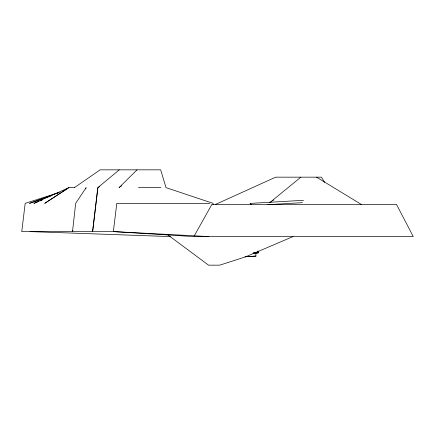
<?xml version="1.0" encoding="UTF-8"?>
<svg xmlns="http://www.w3.org/2000/svg" width="435" height="435" viewBox="0 0 435 435"><rect width="100%" height="100%" fill="white"/><g stroke="black" fill="none" stroke-linecap="round" stroke-linejoin="round"><path stroke-width="0.65" d="M95.472 207.625L92.617 231.605L97.853 187.637L119.255 169.84M95.629 206.288L97.853 187.637L99.61 186.626M113.356 231.605L116.792 203.341L209.746 203.341M253.377 253.29L258.113 252.991L257.689 251.017M72.911 230.316L72.509 231.605L75.674 203.341L86.125 187.637L85.722 188.931M258.085 252.474L258.597 251.289M194.179 235.993L211.894 204.385L396.502 204.385L413.25 236.58L193.852 236.58L113.595 231.605L21.75 231.605L25.192 203.341L58.551 192.732M303.516 200.307L250.114 203.411L250.593 204.499M137.047 169.84L119.049 187.637L121.778 185.658M269.722 202.688L300.835 177.165M270.369 202.416L271.462 201.628M272.549 200.834L273.637 200.046M74.396 187.637L100.121 169.84L160.673 169.84L166.007 187.637L213.036 203.341L213.199 204.684M215.591 204.385L275.687 177.165L321.465 177.165L324.602 182.379M293.027 236.58L245.721 256.786L219.746 265.16L208.561 265.16L167.774 234.84M38.992 201.345L33.952 203.341L68.931 187.637L44.74 203.341L68.768 187.637L74.592 187.637M40.254 200.845L42.141 200.1M59.367 192.324L29.569 203.341L42.886 198.697M44.158 198.251L51.129 195.821M253.426 253.05L258.162 252.757M253.061 253.17L255.769 253.001L255.954 256.095L245.133 256.775M253.126 253.181L255.829 253.012M245.068 256.759L255.954 256.095M267.802 204.678L302.396 202.666M138.499 187.637L160.901 187.637M170.433 236.58L30.02 231.605M113.595 231.605L208.816 236.58M255.552 252.952L256.204 253.094M250.114 203.411L251.305 204.499M316.539 177.165L361.235 204.385M257.792 251.832L258.113 252.991M258.836 251.136A6.389 1.843 86.3 0 1 258.314 251.604"/></g></svg>
